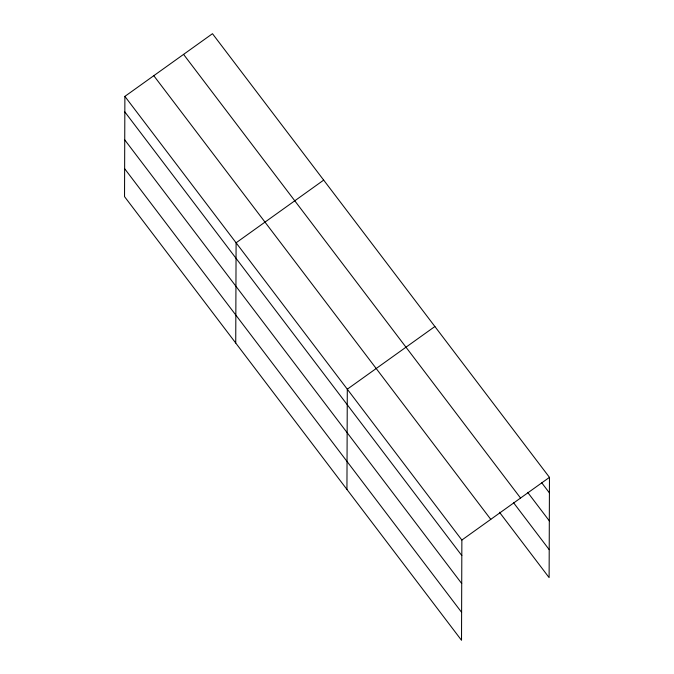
<?xml version="1.0" encoding="UTF-8"?>
<svg xmlns="http://www.w3.org/2000/svg" width="674" height="674" viewBox="0 0 674 674"><rect width="100%" height="100%" fill="white"/><g stroke="black" fill="none" stroke-linecap="round" stroke-linejoin="round"><path stroke-width="1.01" d="M124.884 96.382L124.538 196.639L461.522 640.3L461.867 540.043L124.884 96.382L212.478 33.7L549.462 477.361L549.116 577.618L499.468 512.248M235.74 343.049L236.094 242.792L323.688 180.11M346.942 489.459L347.295 389.201L434.89 326.511M461.867 540.043L549.462 477.361M541.77 482.828L549.411 492.888M527.666 492.357L549.31 520.85M183.572 54.383L520.555 498.044M513.563 502.728L549.209 549.655M153.79 75.699L490.773 519.359M124.833 111.909L461.816 555.57M124.732 139.872L461.715 583.532M124.631 168.677L461.614 612.337"/></g></svg>
